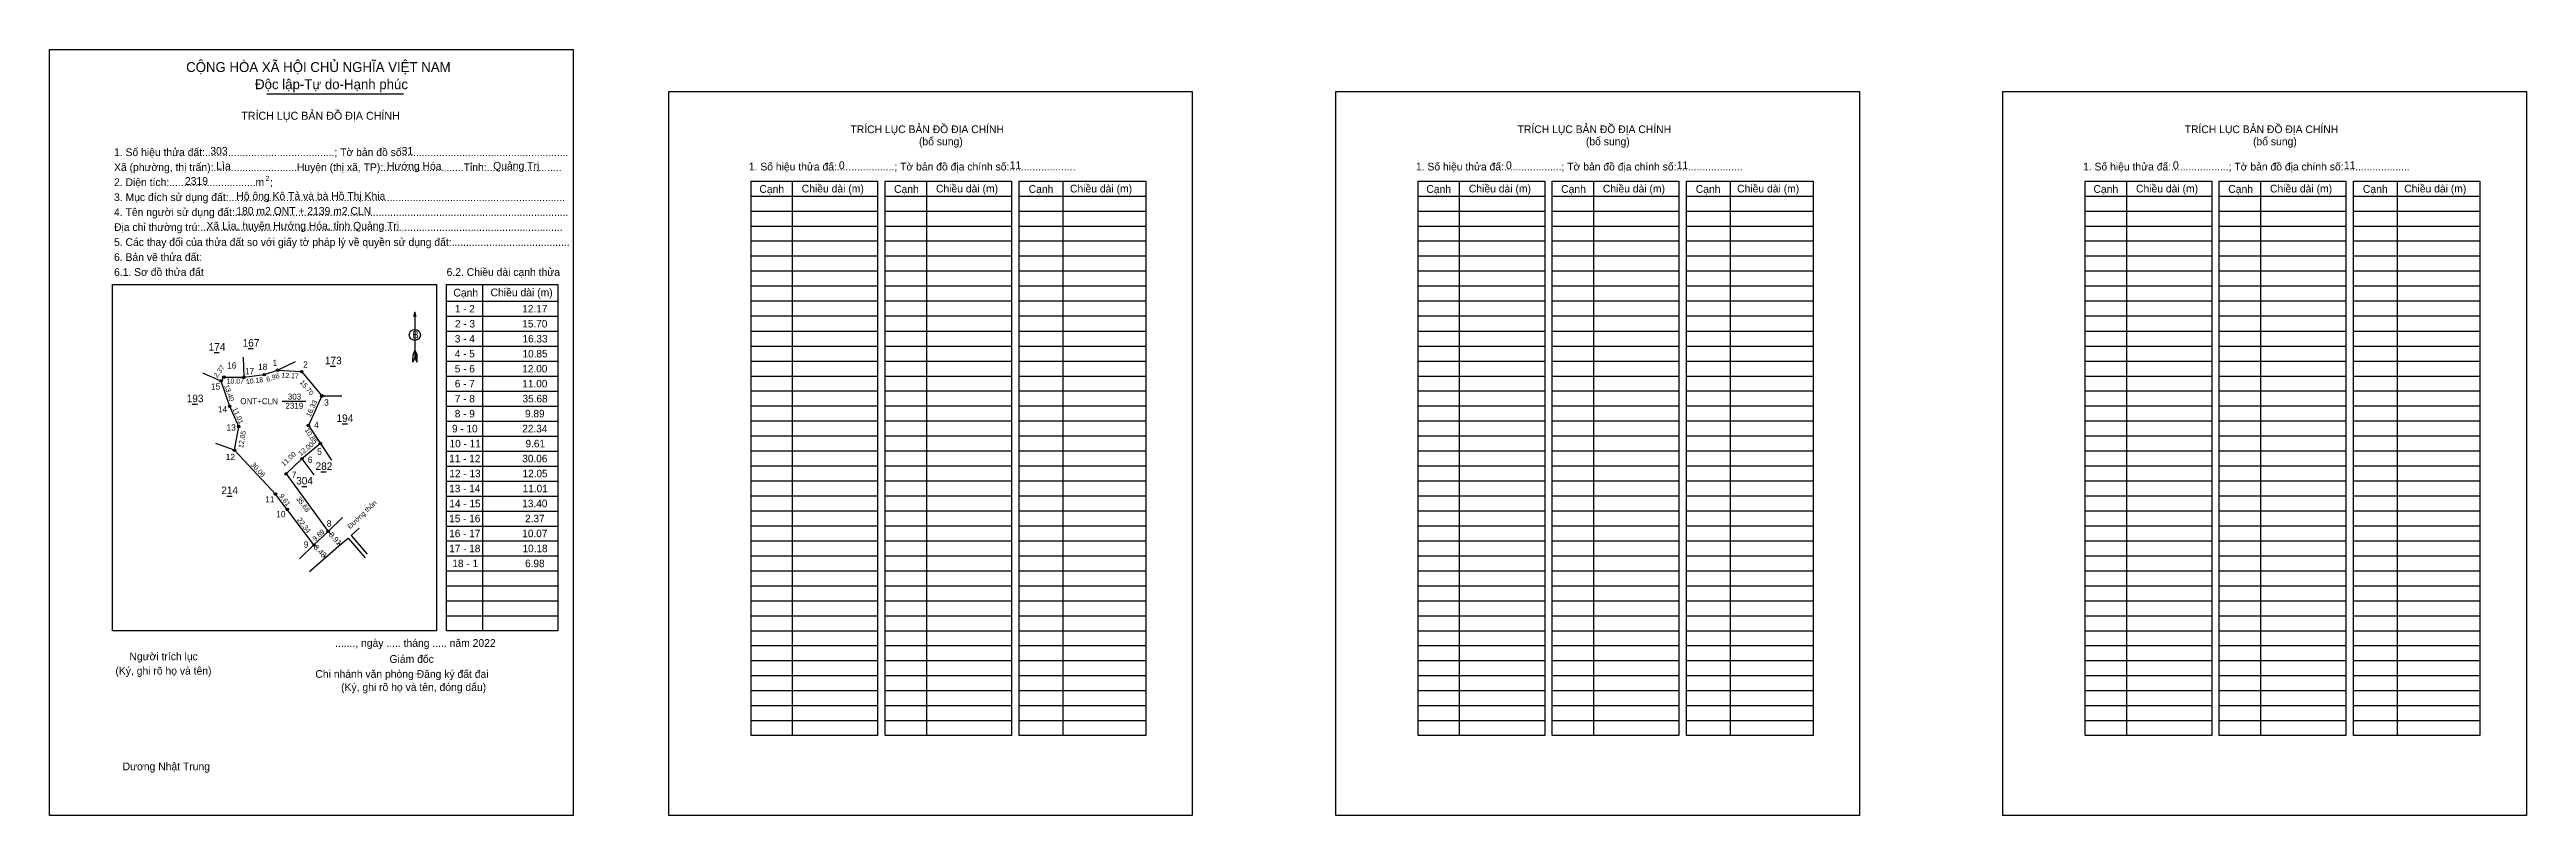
# Model space of a CAD drawing. Extents: x 547746 to 548986, y 1823142 to 1823525.
import ezdxf

# ---------------------------------------------------------------- set-up
doc = ezdxf.new("R2010")
doc.units = 0
for name, color, linetype in [('Level 1', 7, 'Continuous'), ('Level 11', 7, 'Continuous'), ('Level 13', 7, 'Continuous'), ('Level 2', 7, 'Continuous'), ('Level 5', 7, 'Continuous'), ('Level 52', 7, 'Continuous'), ('Level 6', 7, 'Continuous'), ('Level 9', 7, 'Continuous')]:
    doc.layers.add(name, color=color, linetype=linetype)

msp = doc.modelspace()

# ---------------------------------------------------------------- linework, layer by layer
at = {"layer": 'Level 1'}
for p, q in [((547745.8, 1823525), (547745.8, 1823525)), ((548055.8, 1823504.1), (548055.8, 1823504.1)), ((548097, 1823451.7), (548160.4, 1823451.7)), ((548117.6, 1823459.2), (548117.6, 1823181.6)), ((548164.2, 1823451.7), (548227.5, 1823451.7)), ((548184.8, 1823459.2), (548184.8, 1823181.6)), ((548231.3, 1823451.7), (548294.7, 1823451.7)), ((548253.2, 1823459.2), (548253.2, 1823181.6)), ((548431, 1823451.7), (548494.4, 1823451.7)), ((548451.6, 1823459.2), (548451.6, 1823181.6)), ((548498.1, 1823451.7), (548561.5, 1823451.7)), ((548518.8, 1823459.2), (548518.8, 1823181.6)), ((548565.3, 1823451.7), (548628.7, 1823451.7)), ((548587.2, 1823459.2), (548587.2, 1823181.6)), ((548765, 1823451.7), (548828.3, 1823451.7)), ((548785.6, 1823459.2), (548785.6, 1823181.6)), ((548832.1, 1823451.7), (548895.5, 1823451.7)), ((548852.7, 1823459.2), (548852.7, 1823181.6)), ((548899.3, 1823451.7), (548962.6, 1823451.7)), ((548921.1, 1823459.2), (548921.1, 1823181.6)), ((548097, 1823444.2), (548160.4, 1823444.2)), ((548164.2, 1823444.2), (548227.5, 1823444.2)), ((548231.3, 1823444.2), (548294.7, 1823444.2)), ((548431, 1823444.2), (548494.4, 1823444.2)), ((548498.1, 1823444.2), (548561.5, 1823444.2)), ((548565.3, 1823444.2), (548628.7, 1823444.2)), ((548765, 1823444.2), (548828.3, 1823444.2)), ((548832.1, 1823444.2), (548895.5, 1823444.2)), ((548899.3, 1823444.2), (548962.6, 1823444.2)), ((548097, 1823436.7), (548160.4, 1823436.7)), ((548097, 1823429.2), (548160.4, 1823429.2)), ((548164.2, 1823436.7), (548227.5, 1823436.7)), ((548164.2, 1823429.2), (548227.5, 1823429.2)), ((548231.3, 1823436.7), (548294.7, 1823436.7)), ((548231.3, 1823429.2), (548294.7, 1823429.2)), ((548431, 1823436.7), (548494.4, 1823436.7)), ((548431, 1823429.2), (548494.4, 1823429.2)), ((548498.1, 1823436.7), (548561.5, 1823436.7)), ((548498.1, 1823429.2), (548561.5, 1823429.2)), ((548565.3, 1823436.7), (548628.7, 1823436.7)), ((548565.3, 1823429.2), (548628.7, 1823429.2)), ((548765, 1823436.7), (548828.3, 1823436.7)), ((548765, 1823429.2), (548828.3, 1823429.2)), ((548832.1, 1823436.7), (548895.5, 1823436.7)), ((548832.1, 1823429.2), (548895.5, 1823429.2)), ((548899.3, 1823436.7), (548962.6, 1823436.7)), ((548899.3, 1823429.2), (548962.6, 1823429.2)), ((548097, 1823421.7), (548160.4, 1823421.7)), ((548097, 1823414.2), (548160.4, 1823414.2)), ((548164.2, 1823421.7), (548227.5, 1823421.7)), ((548164.2, 1823414.2), (548227.5, 1823414.2)), ((548231.3, 1823421.7), (548294.7, 1823421.7)), ((548231.3, 1823414.2), (548294.7, 1823414.2)), ((548431, 1823421.7), (548494.4, 1823421.7)), ((548431, 1823414.2), (548494.4, 1823414.2)), ((548498.1, 1823421.7), (548561.5, 1823421.7)), ((548498.1, 1823414.2), (548561.5, 1823414.2)), ((548565.3, 1823421.7), (548628.7, 1823421.7)), ((548565.3, 1823414.2), (548628.7, 1823414.2)), ((548765, 1823421.7), (548828.3, 1823421.7)), ((548765, 1823414.2), (548828.3, 1823414.2)), ((548832.1, 1823421.7), (548895.5, 1823421.7)), ((548832.1, 1823414.2), (548895.5, 1823414.2)), ((548899.3, 1823421.7), (548962.6, 1823421.7)), ((548899.3, 1823414.2), (548962.6, 1823414.2)), ((547777.4, 1823407.4), (547777.4, 1823407.4)), ((547962.6, 1823407.4), (547962.6, 1823234)), ((548097, 1823406.7), (548160.4, 1823406.7)), ((548164.2, 1823406.7), (548227.5, 1823406.7)), ((548231.3, 1823406.7), (548294.7, 1823406.7)), ((548431, 1823406.7), (548494.4, 1823406.7)), ((548498.1, 1823406.7), (548561.5, 1823406.7)), ((548565.3, 1823406.7), (548628.7, 1823406.7)), ((548765, 1823406.7), (548828.3, 1823406.7)), ((548832.1, 1823406.7), (548895.5, 1823406.7)), ((548899.3, 1823406.7), (548962.6, 1823406.7)), ((547928.7, 1823393.6), (547928.7, 1823370.9)), ((547944.6, 1823399), (548000.3, 1823399)), ((547944.6, 1823391.5), (548000.3, 1823391.5)), ((548097, 1823399.2), (548160.4, 1823399.2)), ((548097, 1823391.7), (548160.4, 1823391.7)), ((548164.2, 1823399.2), (548227.5, 1823399.2)), ((548164.2, 1823391.7), (548227.5, 1823391.7)), ((548231.3, 1823399.2), (548294.7, 1823399.2)), ((548231.3, 1823391.7), (548294.7, 1823391.7)), ((548431, 1823399.2), (548494.4, 1823399.2)), ((548431, 1823391.7), (548494.4, 1823391.7)), ((548498.1, 1823399.2), (548561.5, 1823399.2)), ((548498.1, 1823391.7), (548561.5, 1823391.7)), ((548565.3, 1823399.2), (548628.7, 1823399.2)), ((548565.3, 1823391.7), (548628.7, 1823391.7)), ((548765, 1823399.2), (548828.3, 1823399.2)), ((548765, 1823391.7), (548828.3, 1823391.7)), ((548832.1, 1823399.2), (548895.5, 1823399.2)), ((548832.1, 1823391.7), (548895.5, 1823391.7)), ((548899.3, 1823399.2), (548962.6, 1823399.2)), ((548899.3, 1823391.7), (548962.6, 1823391.7)), ((547944.6, 1823384), (548000.3, 1823384)), ((547944.6, 1823376.5), (548000.3, 1823376.5)), ((548097, 1823384.1), (548160.4, 1823384.1)), ((548097, 1823376.6), (548160.4, 1823376.6)), ((548164.2, 1823384.1), (548227.5, 1823384.1)), ((548164.2, 1823376.6), (548227.5, 1823376.6)), ((548231.3, 1823384.1), (548294.7, 1823384.1)), ((548231.3, 1823376.6), (548294.7, 1823376.6)), ((548431, 1823384.1), (548494.4, 1823384.1)), ((548431, 1823376.6), (548494.4, 1823376.6)), ((548498.1, 1823384.1), (548561.5, 1823384.1)), ((548498.1, 1823376.6), (548561.5, 1823376.6)), ((548565.3, 1823384.1), (548628.7, 1823384.1)), ((548565.3, 1823376.6), (548628.7, 1823376.6)), ((548765, 1823384.1), (548828.3, 1823384.1)), ((548765, 1823376.6), (548828.3, 1823376.6)), ((548832.1, 1823384.1), (548895.5, 1823384.1)), ((548832.1, 1823376.6), (548895.5, 1823376.6)), ((548899.3, 1823384.1), (548962.6, 1823384.1)), ((548899.3, 1823376.6), (548962.6, 1823376.6)), ((547927.7, 1823368.6), (547927.8, 1823372.3)), ((547928.7, 1823370.9), (547927.7, 1823368.6)), ((547928.7, 1823374.6), (547927.8, 1823372.3)), ((547928.7, 1823374.6), (547929.7, 1823372.3)), ((547928.7, 1823374.3), (547929.7, 1823372)), ((547928.7, 1823374), (547929.7, 1823371.7)), ((547928.7, 1823373.7), (547929.7, 1823371.3)), ((547928.7, 1823373.3), (547929.7, 1823371)), ((547928.7, 1823373), (547929.7, 1823370.7)), ((547928.7, 1823372.7), (547929.7, 1823370.3)), ((547928.7, 1823372.4), (547929.7, 1823370)), ((547928.7, 1823372), (547929.7, 1823369.6)), ((547928.7, 1823371.7), (547929.7, 1823369.3)), ((547928.7, 1823371.4), (547929.7, 1823369)), ((547928.7, 1823370.9), (547929.7, 1823368.6)), ((547929.7, 1823368.6), (547929.7, 1823372.3)), ((547944.6, 1823369), (548000.3, 1823369)), ((548097, 1823369.1), (548160.4, 1823369.1)), ((548164.2, 1823369.1), (548227.5, 1823369.1)), ((548231.3, 1823369.1), (548294.7, 1823369.1)), ((548431, 1823369.1), (548494.4, 1823369.1)), ((548498.1, 1823369.1), (548561.5, 1823369.1)), ((548565.3, 1823369.1), (548628.7, 1823369.1)), ((548765, 1823369.1), (548828.3, 1823369.1)), ((548832.1, 1823369.1), (548895.5, 1823369.1)), ((548899.3, 1823369.1), (548962.6, 1823369.1)), ((547944.6, 1823361.5), (548000.3, 1823361.5)), ((547944.6, 1823354), (548000.3, 1823354)), ((548097, 1823361.6), (548160.4, 1823361.6)), ((548097, 1823354.1), (548160.4, 1823354.1)), ((548164.2, 1823361.6), (548227.5, 1823361.6)), ((548164.2, 1823354.1), (548227.5, 1823354.1)), ((548231.3, 1823361.6), (548294.7, 1823361.6)), ((548231.3, 1823354.1), (548294.7, 1823354.1)), ((548431, 1823361.6), (548494.4, 1823361.6)), ((548431, 1823354.1), (548494.4, 1823354.1)), ((548498.1, 1823361.6), (548561.5, 1823361.6)), ((548498.1, 1823354.1), (548561.5, 1823354.1)), ((548565.3, 1823361.6), (548628.7, 1823361.6)), ((548565.3, 1823354.1), (548628.7, 1823354.1)), ((548765, 1823361.6), (548828.3, 1823361.6)), ((548765, 1823354.1), (548828.3, 1823354.1)), ((548832.1, 1823361.6), (548895.5, 1823361.6)), ((548832.1, 1823354.1), (548895.5, 1823354.1)), ((548899.3, 1823361.6), (548962.6, 1823361.6)), ((548899.3, 1823354.1), (548962.6, 1823354.1)), ((547944.6, 1823346.5), (548000.3, 1823346.5)), ((547944.6, 1823339), (548000.3, 1823339)), ((548097, 1823346.6), (548160.4, 1823346.6)), ((548097, 1823339.1), (548160.4, 1823339.1)), ((548164.2, 1823346.6), (548227.5, 1823346.6)), ((548164.2, 1823339.1), (548227.5, 1823339.1)), ((548231.3, 1823346.6), (548294.7, 1823346.6)), ((548231.3, 1823339.1), (548294.7, 1823339.1)), ((548431, 1823346.6), (548494.4, 1823346.6)), ((548431, 1823339.1), (548494.4, 1823339.1)), ((548498.1, 1823346.6), (548561.5, 1823346.6)), ((548498.1, 1823339.1), (548561.5, 1823339.1)), ((548565.3, 1823346.6), (548628.7, 1823346.6)), ((548565.3, 1823339.1), (548628.7, 1823339.1)), ((548765, 1823346.6), (548828.3, 1823346.6)), ((548765, 1823339.1), (548828.3, 1823339.1)), ((548832.1, 1823346.6), (548895.5, 1823346.6)), ((548832.1, 1823339.1), (548895.5, 1823339.1)), ((548899.3, 1823346.6), (548962.6, 1823346.6)), ((548899.3, 1823339.1), (548962.6, 1823339.1)), ((547944.6, 1823331.5), (548000.3, 1823331.5)), ((548097, 1823331.6), (548160.4, 1823331.6)), ((548164.2, 1823331.6), (548227.5, 1823331.6)), ((548231.3, 1823331.6), (548294.7, 1823331.6)), ((548431, 1823331.6), (548494.4, 1823331.6)), ((548498.1, 1823331.6), (548561.5, 1823331.6)), ((548565.3, 1823331.6), (548628.7, 1823331.6)), ((548765, 1823331.6), (548828.3, 1823331.6)), ((548832.1, 1823331.6), (548895.5, 1823331.6)), ((548899.3, 1823331.6), (548962.6, 1823331.6)), ((547944.6, 1823324), (548000.3, 1823324)), ((547944.6, 1823316.5), (548000.3, 1823316.5)), ((548097, 1823324.1), (548160.4, 1823324.1)), ((548097, 1823316.6), (548160.4, 1823316.6)), ((548164.2, 1823324.1), (548227.5, 1823324.1)), ((548164.2, 1823316.6), (548227.5, 1823316.6)), ((548231.3, 1823324.1), (548294.7, 1823324.1)), ((548231.3, 1823316.6), (548294.7, 1823316.6)), ((548431, 1823324.1), (548494.4, 1823324.1)), ((548431, 1823316.6), (548494.4, 1823316.6)), ((548498.1, 1823324.1), (548561.5, 1823324.1)), ((548498.1, 1823316.6), (548561.5, 1823316.6)), ((548565.3, 1823324.1), (548628.7, 1823324.1)), ((548565.3, 1823316.6), (548628.7, 1823316.6)), ((548765, 1823324.1), (548828.3, 1823324.1)), ((548765, 1823316.6), (548828.3, 1823316.6)), ((548832.1, 1823324.1), (548895.5, 1823324.1)), ((548832.1, 1823316.6), (548895.5, 1823316.6)), ((548899.3, 1823324.1), (548962.6, 1823324.1)), ((548899.3, 1823316.6), (548962.6, 1823316.6)), ((547944.6, 1823309), (548000.3, 1823309)), ((547944.6, 1823301.5), (548000.3, 1823301.5)), ((548097, 1823309.1), (548160.4, 1823309.1)), ((548097, 1823301.6), (548160.4, 1823301.6)), ((548164.2, 1823309.1), (548227.5, 1823309.1)), ((548164.2, 1823301.6), (548227.5, 1823301.6)), ((548231.3, 1823309.1), (548294.7, 1823309.1)), ((548231.3, 1823301.6), (548294.7, 1823301.6)), ((548431, 1823309.1), (548494.4, 1823309.1)), ((548431, 1823301.6), (548494.4, 1823301.6)), ((548498.1, 1823309.1), (548561.5, 1823309.1)), ((548498.1, 1823301.6), (548561.5, 1823301.6)), ((548565.3, 1823309.1), (548628.7, 1823309.1)), ((548565.3, 1823301.6), (548628.7, 1823301.6)), ((548765, 1823309.1), (548828.3, 1823309.1)), ((548765, 1823301.6), (548828.3, 1823301.6)), ((548832.1, 1823309.1), (548895.5, 1823309.1)), ((548832.1, 1823301.6), (548895.5, 1823301.6)), ((548899.3, 1823309.1), (548962.6, 1823309.1)), ((548899.3, 1823301.6), (548962.6, 1823301.6)), ((547944.6, 1823294), (548000.3, 1823294)), ((548097, 1823294.1), (548160.4, 1823294.1)), ((548164.2, 1823294.1), (548227.5, 1823294.1)), ((548231.3, 1823294.1), (548294.7, 1823294.1)), ((548431, 1823294.1), (548494.4, 1823294.1)), ((548498.1, 1823294.1), (548561.5, 1823294.1)), ((548565.3, 1823294.1), (548628.7, 1823294.1)), ((548765, 1823294.1), (548828.3, 1823294.1)), ((548832.1, 1823294.1), (548895.5, 1823294.1)), ((548899.3, 1823294.1), (548962.6, 1823294.1)), ((547944.6, 1823286.5), (548000.3, 1823286.5)), ((547944.6, 1823279), (548000.3, 1823279)), ((548097, 1823286.6), (548160.4, 1823286.6)), ((548097, 1823279.1), (548160.4, 1823279.1)), ((548164.2, 1823286.6), (548227.5, 1823286.6)), ((548164.2, 1823279.1), (548227.5, 1823279.1)), ((548231.3, 1823286.6), (548294.7, 1823286.6)), ((548231.3, 1823279.1), (548294.7, 1823279.1)), ((548431, 1823286.6), (548494.4, 1823286.6)), ((548431, 1823279.1), (548494.4, 1823279.1)), ((548498.1, 1823286.6), (548561.5, 1823286.6)), ((548498.1, 1823279.1), (548561.5, 1823279.1)), ((548565.3, 1823286.6), (548628.7, 1823286.6)), ((548565.3, 1823279.1), (548628.7, 1823279.1)), ((548765, 1823286.6), (548828.3, 1823286.6)), ((548765, 1823279.1), (548828.3, 1823279.1)), ((548832.1, 1823286.6), (548895.5, 1823286.6)), ((548832.1, 1823279.1), (548895.5, 1823279.1)), ((548899.3, 1823286.6), (548962.6, 1823286.6)), ((548899.3, 1823279.1), (548962.6, 1823279.1)), ((547944.6, 1823271.5), (548000.3, 1823271.5)), ((547944.6, 1823264), (548000.3, 1823264)), ((548097, 1823271.6), (548160.4, 1823271.6)), ((548097, 1823264.1), (548160.4, 1823264.1)), ((548164.2, 1823271.6), (548227.5, 1823271.6)), ((548164.2, 1823264.1), (548227.5, 1823264.1)), ((548231.3, 1823271.6), (548294.7, 1823271.6)), ((548231.3, 1823264.1), (548294.7, 1823264.1)), ((548431, 1823271.6), (548494.4, 1823271.6)), ((548431, 1823264.1), (548494.4, 1823264.1)), ((548498.1, 1823271.6), (548561.5, 1823271.6)), ((548498.1, 1823264.1), (548561.5, 1823264.1)), ((548565.3, 1823271.6), (548628.7, 1823271.6)), ((548565.3, 1823264.1), (548628.7, 1823264.1)), ((548765, 1823271.6), (548828.3, 1823271.6)), ((548765, 1823264.1), (548828.3, 1823264.1)), ((548832.1, 1823271.6), (548895.5, 1823271.6)), ((548832.1, 1823264.1), (548895.5, 1823264.1)), ((548899.3, 1823271.6), (548962.6, 1823271.6)), ((548899.3, 1823264.1), (548962.6, 1823264.1)), ((547944.6, 1823256.5), (548000.3, 1823256.5)), ((548097, 1823256.6), (548160.4, 1823256.6)), ((548164.2, 1823256.6), (548227.5, 1823256.6)), ((548231.3, 1823256.6), (548294.7, 1823256.6)), ((548431, 1823256.6), (548494.4, 1823256.6)), ((548498.1, 1823256.6), (548561.5, 1823256.6)), ((548565.3, 1823256.6), (548628.7, 1823256.6)), ((548765, 1823256.6), (548828.3, 1823256.6)), ((548832.1, 1823256.6), (548895.5, 1823256.6)), ((548899.3, 1823256.6), (548962.6, 1823256.6)), ((547944.6, 1823249), (548000.3, 1823249)), ((547944.6, 1823241.5), (548000.3, 1823241.5)), ((548097, 1823249.1), (548160.4, 1823249.1)), ((548097, 1823241.6), (548160.4, 1823241.6)), ((548164.2, 1823249.1), (548227.5, 1823249.1)), ((548164.2, 1823241.6), (548227.5, 1823241.6)), ((548231.3, 1823249.1), (548294.7, 1823249.1)), ((548231.3, 1823241.6), (548294.7, 1823241.6)), ((548431, 1823249.1), (548494.4, 1823249.1)), ((548431, 1823241.6), (548494.4, 1823241.6)), ((548498.1, 1823249.1), (548561.5, 1823249.1)), ((548498.1, 1823241.6), (548561.5, 1823241.6)), ((548565.3, 1823249.1), (548628.7, 1823249.1)), ((548565.3, 1823241.6), (548628.7, 1823241.6)), ((548765, 1823249.1), (548828.3, 1823249.1)), ((548765, 1823241.6), (548828.3, 1823241.6)), ((548832.1, 1823249.1), (548895.5, 1823249.1)), ((548832.1, 1823241.6), (548895.5, 1823241.6)), ((548899.3, 1823249.1), (548962.6, 1823249.1)), ((548899.3, 1823241.6), (548962.6, 1823241.6)), ((547939.6, 1823234), (547939.6, 1823234)), ((548097, 1823234.1), (548160.4, 1823234.1)), ((548164.2, 1823234.1), (548227.5, 1823234.1)), ((548231.3, 1823234.1), (548294.7, 1823234.1)), ((548431, 1823234.1), (548494.4, 1823234.1)), ((548498.1, 1823234.1), (548561.5, 1823234.1)), ((548565.3, 1823234.1), (548628.7, 1823234.1)), ((548765, 1823234.1), (548828.3, 1823234.1)), ((548832.1, 1823234.1), (548895.5, 1823234.1)), ((548899.3, 1823234.1), (548962.6, 1823234.1)), ((548097, 1823226.6), (548160.4, 1823226.6)), ((548097, 1823219.1), (548160.4, 1823219.1)), ((548164.2, 1823226.6), (548227.5, 1823226.6)), ((548164.2, 1823219.1), (548227.5, 1823219.1)), ((548231.3, 1823226.6), (548294.7, 1823226.6)), ((548231.3, 1823219.1), (548294.7, 1823219.1)), ((548431, 1823226.6), (548494.4, 1823226.6)), ((548431, 1823219.1), (548494.4, 1823219.1)), ((548498.1, 1823226.6), (548561.5, 1823226.6)), ((548498.1, 1823219.1), (548561.5, 1823219.1)), ((548565.3, 1823226.6), (548628.7, 1823226.6)), ((548565.3, 1823219.1), (548628.7, 1823219.1)), ((548765, 1823226.6), (548828.3, 1823226.6)), ((548765, 1823219.1), (548828.3, 1823219.1)), ((548832.1, 1823226.6), (548895.5, 1823226.6)), ((548832.1, 1823219.1), (548895.5, 1823219.1)), ((548899.3, 1823226.6), (548962.6, 1823226.6)), ((548899.3, 1823219.1), (548962.6, 1823219.1)), ((548097, 1823211.6), (548160.4, 1823211.6)), ((548097, 1823204.1), (548160.4, 1823204.1)), ((548164.2, 1823211.6), (548227.5, 1823211.6)), ((548164.2, 1823204.1), (548227.5, 1823204.1)), ((548231.3, 1823211.6), (548294.7, 1823211.6)), ((548231.3, 1823204.1), (548294.7, 1823204.1)), ((548431, 1823211.6), (548494.4, 1823211.6)), ((548431, 1823204.1), (548494.4, 1823204.1)), ((548498.1, 1823211.6), (548561.5, 1823211.6)), ((548498.1, 1823204.1), (548561.5, 1823204.1)), ((548565.3, 1823211.6), (548628.7, 1823211.6)), ((548565.3, 1823204.1), (548628.7, 1823204.1)), ((548765, 1823211.6), (548828.3, 1823211.6)), ((548765, 1823204.1), (548828.3, 1823204.1)), ((548832.1, 1823211.6), (548895.5, 1823211.6)), ((548832.1, 1823204.1), (548895.5, 1823204.1)), ((548899.3, 1823211.6), (548962.6, 1823211.6)), ((548899.3, 1823204.1), (548962.6, 1823204.1)), ((548097, 1823196.6), (548160.4, 1823196.6)), ((548164.2, 1823196.6), (548227.5, 1823196.6)), ((548231.3, 1823196.6), (548294.7, 1823196.6)), ((548431, 1823196.6), (548494.4, 1823196.6)), ((548498.1, 1823196.6), (548561.5, 1823196.6)), ((548565.3, 1823196.6), (548628.7, 1823196.6)), ((548765, 1823196.6), (548828.3, 1823196.6)), ((548832.1, 1823196.6), (548895.5, 1823196.6)), ((548899.3, 1823196.6), (548962.6, 1823196.6)), ((548097, 1823189.1), (548160.4, 1823189.1)), ((548164.2, 1823189.1), (548227.5, 1823189.1)), ((548231.3, 1823189.1), (548294.7, 1823189.1)), ((548431, 1823189.1), (548494.4, 1823189.1)), ((548498.1, 1823189.1), (548561.5, 1823189.1)), ((548565.3, 1823189.1), (548628.7, 1823189.1)), ((548765, 1823189.1), (548828.3, 1823189.1)), ((548832.1, 1823189.1), (548895.5, 1823189.1)), ((548899.3, 1823189.1), (548962.6, 1823189.1)), ((548007.9, 1823141.6), (548007.9, 1823141.6)), ((548317.9, 1823141.6), (548317.9, 1823141.6))]:
    msp.add_line(p, q, dxfattribs=at)
for points in [[(548097, 1823459.2), (548160.4, 1823459.2), (548160.4, 1823181.6), (548097, 1823181.6)], [(548164.2, 1823459.2), (548227.5, 1823459.2), (548227.5, 1823181.6), (548164.2, 1823181.6)], [(548231.3, 1823459.2), (548294.7, 1823459.2), (548294.7, 1823181.6), (548231.3, 1823181.6)], [(548431, 1823459.2), (548494.4, 1823459.2), (548494.4, 1823181.6), (548431, 1823181.6)], [(548498.1, 1823459.2), (548561.5, 1823459.2), (548561.5, 1823181.6), (548498.1, 1823181.6)], [(548565.3, 1823459.2), (548628.7, 1823459.2), (548628.7, 1823181.6), (548565.3, 1823181.6)], [(548765, 1823459.2), (548828.3, 1823459.2), (548828.3, 1823181.6), (548765, 1823181.6)], [(548832.1, 1823459.2), (548895.5, 1823459.2), (548895.5, 1823181.6), (548832.1, 1823181.6)], [(548899.3, 1823459.2), (548962.6, 1823459.2), (548962.6, 1823181.6), (548899.3, 1823181.6)], [(547777.4, 1823407.4), (547939.6, 1823407.4), (547939.6, 1823234), (547777.4, 1823234)], [(547944.6, 1823407.4), (548000.3, 1823407.4), (548000.3, 1823234), (547944.6, 1823234)]]:
    msp.add_lwpolyline(points, close=True, dxfattribs=at)
msp.add_lwpolyline([(547929.4, 1823391.2), (547928.7, 1823393.6), (547928.1, 1823391.2)], dxfattribs=at)
msp.add_circle((547928.7, 1823382.2), 2.77, dxfattribs=at)
at = {"layer": 'Level 11'}
for centre in [(547859.9, 1823364.5), (547872, 1823363.8), (547831.7, 1823359.1), (547831.7, 1823359.1), (547833.1, 1823361), (547843.2, 1823361), (547853.3, 1823362.3), (547882.1, 1823351.7), (547836, 1823346.4), (547840.5, 1823336.3), (547875.4, 1823336.8), (547881.4, 1823327.8), (547838.4, 1823324.4), (547872.2, 1823320.2), (547858.9, 1823302.5), (547864.2, 1823312.6), (547864.8, 1823294.8), (547878.2, 1823277), (547885.3, 1823283.8)]:
    msp.add_circle(centre, 0.625, dxfattribs=at)
at = {"layer": 'Level 13'}
msp.add_line((547854.6, 1823502.9), (547923, 1823502.9), dxfattribs=at)
at = {"layer": 'Level 2'}
for points in [[(547745.8, 1823525.1), (548007.9, 1823525.1), (548007.9, 1823141.6), (547745.8, 1823141.6)], [(548055.8, 1823504.1), (548317.9, 1823504.1), (548317.9, 1823141.6), (548055.8, 1823141.6)], [(548389.8, 1823504.1), (548651.9, 1823504.1), (548651.9, 1823141.6), (548389.8, 1823141.6)], [(548723.8, 1823504.1), (548985.9, 1823504.1), (548985.9, 1823141.6), (548723.8, 1823141.6)]]:
    msp.add_lwpolyline(points, close=True, dxfattribs=at)
at = {"layer": 'Level 5'}
for p, q in [((547828.2, 1823373.3), (547830.8, 1823373.3)), ((547843.2, 1823361), (547842.9, 1823371)), ((547845.2, 1823375.3), (547847.8, 1823375.3)), ((547859.9, 1823364.5), (547868.9, 1823368.8)), ((547886.3, 1823366.5), (547888.9, 1823366.5)), ((547831.7, 1823359.1), (547822.5, 1823363)), ((547882.1, 1823351.7), (547892.1, 1823351.6)), ((547817.2, 1823347.5), (547819.8, 1823347.5)), ((547838.4, 1823324.4), (547829, 1823327.8)), ((547881.4, 1823327.8), (547887, 1823319.4)), ((547892.3, 1823337.6), (547894.9, 1823337.6)), ((547872.2, 1823320.2), (547878.1, 1823312.1)), ((547881.7, 1823313.6), (547884.3, 1823313.6)), ((547834.6, 1823301.5), (547837.2, 1823301.5)), ((547872.1, 1823306.3), (547874.6, 1823306.3)), ((547885.3, 1823283.8), (547892.5, 1823290.7)), ((547878.2, 1823277), (547870.9, 1823270.1)), ((547876, 1823263.8), (547891.8, 1823277.6)), ((547878.8, 1823276.2), (547878.2, 1823277)), ((547886.4, 1823282.6), (547885.3, 1823283.8)), ((547891.3, 1823277.2), (547890.8, 1823277.9)), ((547891.8, 1823277.6), (547895.3, 1823280.5)), ((547895.3, 1823280.5), (547903.8, 1823270.6)), ((547900.9, 1823285.5), (547896.9, 1823281.8)), ((547896.9, 1823281.8), (547904.9, 1823272.4)), ((547884, 1823270.8), (547883.3, 1823271.6))]:
    msp.add_line(p, q, dxfattribs=at)
msp.add_lwpolyline([(547831.7, 1823359.1), (547833.1, 1823361), (547843.2, 1823361), (547853.3, 1823362.3), (547859.9, 1823364.5), (547872, 1823363.8), (547882.1, 1823351.7), (547875.4, 1823336.8), (547881.4, 1823327.8), (547872.2, 1823320.2), (547864.2, 1823312.6), (547885.3, 1823283.8), (547878.2, 1823277), (547864.8, 1823294.8), (547858.9, 1823302.5), (547838.4, 1823324.4), (547840.5, 1823336.3), (547836, 1823346.4)], close=True, dxfattribs=at)
at = {"layer": 'Level 9'}
msp.add_line((547862.3, 1823349), (547874.1, 1823349), dxfattribs=at)

# ---------------------------------------------------------------- texts
at = {"layer": 'Level 1'}
for s, height, p in [('TRÍCH LỤC BẢN ĐỒ ĐỊA CHÍNH', 4.001, (547841.8, 1823489.9)), ('TRÍCH LỤC BẢN ĐỒ ĐỊA CHÍNH', 3.875, (548146.8, 1823483.2)), ('TRÍCH LỤC BẢN ĐỒ ĐỊA CHÍNH', 3.875, (548480.8, 1823483.2)), ('TRÍCH LỤC BẢN ĐỒ ĐỊA CHÍNH', 3.875, (548814.8, 1823483.2)), ('1. Số hiệu thửa đất:.............................................; Tờ bản đồ số:.........................................................', 3.8754, (547778.1, 1823471.7)), ('(bổ sung)', 3.88, (548181.1, 1823477.1)), ('(bổ sung)', 3.88, (548515, 1823477.1)), ('(bổ sung)', 3.88, (548849, 1823477.1)), ('Xã (phường, thị trấn):.............................Huyện (thị xã, TP):............................Tỉnh:..........................', 3.8754, (547778.1, 1823464.2)), ('1. Số hiệu thửa đấ:....................; Tờ bản đồ địa chính số:.......................', 3.875, (548095.9, 1823464.5)), ('1. Số hiệu thửa đấ:....................; Tờ bản đồ địa chính số:.......................', 3.875, (548429.9, 1823464.5)), ('1. Số hiệu thửa đấ:....................; Tờ bản đồ địa chính số:.......................', 3.875, (548763.9, 1823464.5)), ('3. Mục đích sử dụng đất:.....................................................................................................................', 3.8754, (547778.1, 1823449.2)), ('2. Diện tích:..............................m  ;', 3.875, (547778.1, 1823456.7)), ('2', 2.5, (547854, 1823459.3)), ('Cạnh', 3.88, (548101.2, 1823453.3)), ('Chiều dài (m)', 3.875, (548122.4, 1823453.5)), ('Cạnh', 3.88, (548168.6, 1823453.3)), ('Chiều dài (m)', 3.875, (548189.6, 1823453.5)), ('Cạnh', 3.88, (548236, 1823453.3)), ('Chiều dài (m)', 3.875, (548256.7, 1823453.5)), ('Cạnh', 3.88, (548435.1, 1823453.3)), ('Chiều dài (m)', 3.875, (548456.4, 1823453.5)), ('Cạnh', 3.88, (548502.6, 1823453.3)), ('Chiều dài (m)', 3.875, (548523.5, 1823453.5)), ('Cạnh', 3.88, (548570, 1823453.3)), ('Chiều dài (m)', 3.875, (548590.7, 1823453.5)), ('Cạnh', 3.88, (548769.1, 1823453.3)), ('Chiều dài (m)', 3.875, (548790.4, 1823453.5)), ('Cạnh', 3.88, (548836.6, 1823453.3)), ('Chiều dài (m)', 3.875, (548857.5, 1823453.5)), ('Cạnh', 3.88, (548904, 1823453.3)), ('Chiều dài (m)', 3.875, (548924.7, 1823453.5)), ('4. Tên người sử dụng đất:....................................................................................................................', 3.8754, (547778.1, 1823441.7)), ('Địa chỉ thường trú:..............................................................................................................................', 3.8754, (547778.1, 1823434.2)), ('5. Các thay đổi của thửa đất so với giấy tờ pháp lý về quyền sử dụng đất:.........................................', 3.8754, (547778.1, 1823426.7)), ('6. Bản vẽ thửa đất:', 3.875, (547778.1, 1823419.2)), ('6.1. Sơ đồ thửa đất', 3.875, (547778.1, 1823411.7)), ('6.2. Chiều dài cạnh thửa', 3.875, (547944.6, 1823411.7)), ('Cạnh', 3.88, (547948, 1823401.4)), ('Chiều dài (m)', 3.875, (547966.6, 1823401.5)), ('B', 3.75, (547927.3, 1823380.4)), ('......., ngày ..... tháng ..... năm 2022', 3.875, (547888.8, 1823226)), ('(Ký, ghi rõ họ và tên)', 3.875, (547778.8, 1823212.1)), ('Người trích lục', 3.875, (547785.8, 1823219.3)), ('Chi nhánh văn phòng Đăng ký đất đai', 3.875, (547878.9, 1823210.5)), ('Giám đốc', 3.88, (547916, 1823218)), ('(Ký, ghi rõ họ và tên, đóng dấu)', 3.875, (547891.8, 1823203.9)), ('Dương Nhật Trung', 3.875, (547782.4, 1823164.2))]:
    msp.add_text(s, height=height, dxfattribs=at).set_placement(p)
at = {"layer": 'Level 13'}
for s, height, p in [('CỘNG HÒA XÃ HỘI CHỦ NGHĨA VIỆT NAM', 4.951, (547814.2, 1823513.8)), ('Độc lập-Tự do-Hạnh phúc', 4.951, (547848.7, 1823505.2)), ('303', 3, (547865.1, 1823349.8)), ('ONT+CLN', 3, (547841.3, 1823347.5)), ('2319', 3, (547863.9, 1823345.2))]:
    msp.add_text(s, height=height, dxfattribs=at).set_placement(p)
at = {"layer": 'Level 5'}
for s, height, p in [('174', 3.75, (547825.5, 1823374.3)), ('167', 3.75, (547842.5, 1823376.3)), ('16', 3.13, (547834.7, 1823365.3)), ('17', 3.13, (547843.6, 1823362.5)), ('18', 3.13, (547850.2, 1823364.6)), ('1', 3.13, (547857.5, 1823366.6)), ('2', 3.13, (547872.8, 1823365.8)), ('173', 3.75, (547883.7, 1823367.5)), ('193', 3.75, (547814.5, 1823348.5)), ('15', 3.13, (547826.6, 1823354.8)), ('14', 3.13, (547830.1, 1823343.4)), ('4', 3.13, (547878.3, 1823335.6)), ('3', 3.13, (547883.3, 1823346.8)), ('194', 3.75, (547889.5, 1823338.6)), ('13', 3.13, (547834.4, 1823334.3)), ('12', 3.13, (547834, 1823319.5)), ('7', 3.13, (547867.1, 1823310.6)), ('6', 3.13, (547875.1, 1823318.1)), ('282', 3.75, (547879, 1823314.6)), ('5', 3.13, (547879.8, 1823322.2)), ('214', 3.75, (547831.8, 1823302.5)), ('11', 3.13, (547853.8, 1823298.3)), ('304', 3.75, (547869.3, 1823307.3)), ('10', 3.13, (547859.3, 1823290.9)), ('8', 3.13, (547884.6, 1823286.2)), ('9', 3.13, (547873.1, 1823275.7))]:
    msp.add_text(s, height=height, dxfattribs=at).set_placement(p)
for s, height, rotation, p in [('2.37', 2.5, 53.4207, (547829.7, 1823360.5)), ('12.17', 2.5, 356.6087, (547861.9, 1823360.8)), ('13.40', 2.5, 288.8137, (547833.2, 1823356.8)), ('10.07', 2.5, 0.1707, (547834.5, 1823357.8)), ('10.18', 2.5, 7.1669, (547844.3, 1823357.5)), ('6.98', 2.5, 18.4609, (547854.8, 1823358.6)), ('15.70', 2.5, 309.857, (547870.9, 1823358.3)), ('11.01', 2.5, 293.841, (547837.3, 1823345.2)), ('16.33', 2.5, 65.8522, (547876.4, 1823340.9)), ('12.05', 2.5, 80.2014, (547842.7, 1823325.4)), ('12.00', 2.5, 39.3388, (547871.6, 1823321.4)), ('10.85', 2.5, 303.6358, (547873.4, 1823334.5)), ('30.06', 2.5, 313.0316, (547846.4, 1823317)), ('11.00', 2.5, 43.701, (547863.2, 1823316.2)), ('9.61', 2.5, 307.4304, (547860.6, 1823301.5)), ('35.68', 2.5, 306.2744, (547869.2, 1823300.1)), ('22.34', 2.5, 306.8453, (547869.6, 1823289.6)), ('Đường thôn', 2.5, 43.701, (547896.4, 1823284.9)), ('9.89', 2.5, 43.701, (547878.9, 1823278.7)), ('8.48', 2.7, 313.701, (547877.8, 1823275.6)), ('8.91', 2.7, 312.6265, (547885.4, 1823281.9))]:
    msp.add_text(s, height=height, rotation=rotation, dxfattribs=at).set_placement(p)
at = {"layer": 'Level 52'}
for s, p in [('2 - 3', (547948.8, 1823385.9)), ('1 - 2', (547948.7, 1823393.4)), ('12.17', (547982.5, 1823393.4)), ('15.70', (547982.5, 1823385.9)), ('3 - 4', (547948.7, 1823378.4)), ('16.33', (547982.6, 1823378.4)), ('4 - 5', (547948.7, 1823370.9)), ('5 - 6', (547948.7, 1823363.4)), ('12.00', (547982.5, 1823363.4)), ('10.85', (547982.6, 1823370.9)), ('6 - 7', (547948.7, 1823355.9)), ('7 - 8', (547948.7, 1823348.4)), ('35.68', (547982.6, 1823348.4)), ('11.00', (547982.5, 1823355.9)), ('8 - 9', (547948.7, 1823340.9)), ('9.89', (547983.9, 1823340.9)), ('10 - 11', (547946.1, 1823325.9)), ('9 - 10', (547947.3, 1823333.4)), ('22.34', (547982.5, 1823333.4)), ('9.61', (547984.1, 1823325.9)), ('11 - 12', (547945.9, 1823318.4)), ('12 - 13', (547946, 1823310.9)), ('30.06', (547982.5, 1823318.4)), ('12.05', (547982.6, 1823310.9)), ('13 - 14', (547945.9, 1823303.4)), ('11.01', (547982.7, 1823303.4)), ('15 - 16', (547945.9, 1823288.4)), ('14 - 15', (547946, 1823295.9)), ('13.40', (547982.5, 1823295.9)), ('2.37', (547983.9, 1823288.4)), ('16 - 17', (547945.9, 1823280.9)), ('17 - 18', (547945.9, 1823273.4)), ('10.07', (547982.5, 1823280.9)), ('10.18', (547982.6, 1823273.4)), ('18 - 1', (547947.5, 1823265.9)), ('6.98', (547983.9, 1823265.9))]:
    msp.add_text(s, height=3.75, dxfattribs=at).set_placement(p)
at = {"layer": 'Level 6'}
for s, height, p in [('303', 3.88, (547826.3, 1823472.4)), ('31', 3.88, (547922.1, 1823472.4)), ('Lìa', 3.88, (547829.3, 1823464.9)), ('Hướng Hóa', 3.88, (547914.7, 1823464.8)), ('Quảng Trị', 3.88, (547967.9, 1823464.9)), ('0', 3.88, (548141, 1823465.2)), ('11', 3.88, (548226.5, 1823465.2)), ('0', 3.88, (548475, 1823465.2)), ('11', 3.88, (548560.5, 1823465.2)), ('0', 3.88, (548808.9, 1823465.2)), ('11', 3.88, (548894.5, 1823465.2)), ('2319', 3.88, (547813.6, 1823457.3)), ('Hộ ông Kô Tả và bà Hồ Thị Khia', 3.875, (547839.3, 1823449.8)), ('Xã Lìa, huyện Hướng Hóa, tỉnh Quảng Trị', 3.875, (547824.4, 1823434.9)), ('180 m2 ONT + 2139 m2 CLN', 3.875, (547839.3, 1823442.3))]:
    msp.add_text(s, height=height, dxfattribs=at).set_placement(p)

doc.saveas('drawing.dxf')
